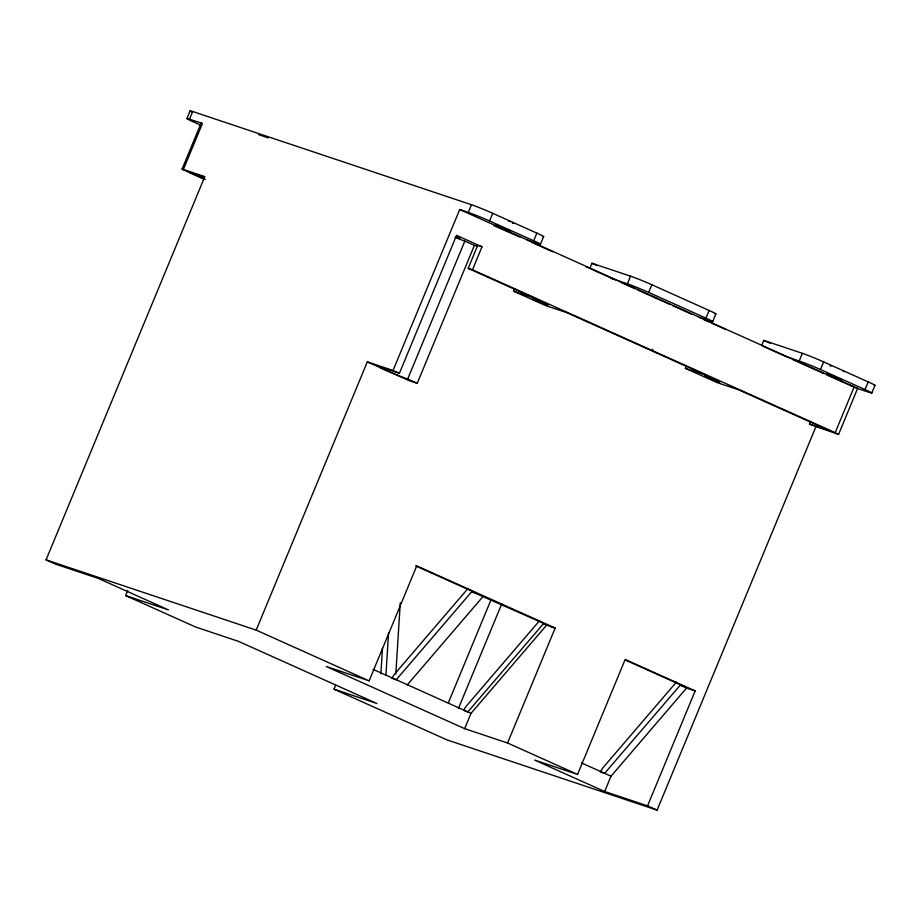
<?xml version="1.0" encoding="UTF-8"?>
<svg xmlns="http://www.w3.org/2000/svg" width="921" height="921" viewBox="0 0 921 921"><rect width="100%" height="100%" fill="white"/><g stroke="black" fill="none" stroke-linecap="round" stroke-linejoin="round"><path stroke-width="1.38" d="M380.868 673.93L382.468 648.292M385.911 675.404L388.593 632.669M395.811 673.988L400.278 602.771M182.059 169.142L183.383 169.487L202.436 123.506L201.1 123.149L182.047 169.188L203.714 179.111M810.561 421.45L809.467 424.074L838.571 434.436L857.624 388.397L459.706 209.528L393.037 370.472L367.306 361.872L256.188 630.125L46.05 559.864L204.796 176.636L183.383 169.487M201.538 125.555L193.686 122.033A16.613 0.748 22.5 0 1 187.746 118.636L189.542 119.189L192.708 111.522L471.46 204.727A16.613 0.748 22.5 0 1 492.758 213.315L536.874 233.117A16.613 0.748 22.5 0 1 542.803 236.513M186.951 118.51L190.117 110.854M335.647 685.201L334.012 689.161L376.896 703.506L238.481 641.35L195.586 627.005L125.59 595.576L127.777 590.292M476.963 246.218L474.384 245.354L417.236 383.309L407.692 379.026A16.613 0.748 22.5 0 1 386.394 370.438A16.613 0.748 22.5 0 1 382.238 367.594L399.392 373.327L456.54 235.373L481.994 246.805L472.473 269.795L468.179 268.368L477.711 245.366L481.994 246.805M459.706 209.528L468.282 212.394L471.46 204.727M407.692 379.026L464.84 241.072L474.384 245.354M527.123 240.047L537.841 243.628A16.613 0.748 22.5 0 0 533.696 240.784L489.581 220.971L492.758 213.315M533.696 240.784L536.874 233.117M686.467 365.729L685.385 368.354L706.821 375.526L566.818 312.656L545.37 305.484L513.561 291.197L514.643 288.572M540.431 244.295L543.609 236.628M369.137 680.849L416.753 565.874L555.179 628.03L507.552 742.994L464.668 728.661L326.253 666.505L369.137 680.849L256.188 630.125M589.831 268.368L591.95 263.256L630.54 276.162A16.613 0.748 22.5 0 1 651.849 284.75L709.135 310.469A16.613 0.748 22.5 0 1 715.064 313.865M448.285 702.942L491.112 599.548M610.485 278.177L627.362 283.829L630.54 276.162M458.382 708.56L501.761 603.831M464.668 728.661L471.022 713.326L546.602 625.163L555.179 628.03M699.384 317.4L710.103 320.98A16.613 0.748 22.5 0 0 705.958 318.136L648.672 292.406L651.849 284.75M652.252 350.521L652.759 349.301M705.958 318.136L709.135 310.469M712.693 321.648L715.859 313.98M577.548 774.434L625.175 659.471L695.171 690.9L647.555 805.863L604.671 791.519L534.664 760.09L577.548 774.434L507.552 742.994M761.655 345.525L763.774 340.413L802.364 353.319A16.613 0.748 22.5 0 1 823.673 361.907L868.215 381.904A16.613 0.748 22.5 0 1 874.156 385.3M604.671 791.519L611.014 776.196L686.594 688.033L695.171 690.9M762.899 346.158L786.327 356.68L799.198 360.986L802.364 353.319M826.586 374.766L856.288 388.098L870.978 392.968A16.613 0.748 22.5 0 0 865.038 389.571L820.496 369.563L823.673 361.907M334.012 689.161L446.961 739.885L657.099 810.146L815.833 426.93M838.571 434.39L835.197 432.674L854.239 386.682L849.968 385.254M865.038 389.571L868.215 381.904M871.773 393.083L874.95 385.415M391.943 678.317L394.246 674.517L467.96 588.519M463.551 710.471L465.853 706.66L539.568 620.673M415.647 565.874L476.099 593.02L471.817 591.581L396.237 679.756L393.014 678.673M407.381 684.752L482.961 596.589L547.707 625.175L543.413 623.736L467.833 711.898L464.621 710.828M676.382 682.116L602.668 768.102L600.365 771.902L604.648 773.341L680.228 685.178L684.522 686.606L625.359 660.035M857.624 388.455L856.829 388.282M512.387 223.101L513.273 223.377M830.109 365.902L831.007 366.178M258.732 134.685L268.241 137.874M189.542 119.189L201.895 123.322M494.093 225.772L519.847 237.019M204.45 177.258L189.714 172.331L205.302 179.33M513.561 291.197L534.997 298.369L468.179 268.368M809.467 424.074L830.915 431.247L738.642 389.813L717.206 382.641L685.385 368.354M417.236 383.309L408.659 380.442L367.306 361.872M125.59 595.576L168.474 609.921L98.478 578.48L55.594 564.147L46.05 559.864M455.481 237.111L459.775 238.539L456.402 236.789M508.519 220.89L510.315 221.685M591.95 263.256L597.119 265.582M763.774 340.413L770.209 343.303M531.302 242.165L552.784 251.813M585.871 266.664L614.503 279.524M620.961 282.425L635.191 288.814M637.769 289.977L670.097 304.483M672.675 305.645L692.074 314.36M703.748 319.599L708.951 321.936M711.553 323.11L725.875 329.534M792.82 359.604L823.984 373.592M472.473 269.795L835.197 432.674M393.037 370.472L399.392 373.327M550.885 626.602L553.429 627.742M471.817 591.581L482.961 596.589M543.413 623.736L546.602 625.163M680.228 685.178L686.594 688.033M373.086 669.348L471.022 713.326M581.496 762.945L611.014 776.196M647.555 805.863L657.099 810.146M843.152 371.163L844.258 371.704M512.916 222.917L513.55 223.285M464.84 241.072A16.613 0.748 22.5 0 1 455.055 237.365M468.282 212.394A16.613 0.748 22.5 0 1 489.581 220.971M191.637 111.89A16.613 0.748 22.5 0 1 192.708 111.522M627.362 283.829A16.613 0.748 22.5 0 1 648.672 292.406M799.198 360.986A16.613 0.748 22.5 0 1 820.496 369.563M495.59 224.782L510.499 231.102L495.59 224.782M532.937 298.795L547.845 305.116L532.937 298.795M826.931 373.569L841.852 379.889L826.931 373.569M704.761 375.952L719.669 382.273L704.761 375.952"/></g></svg>
